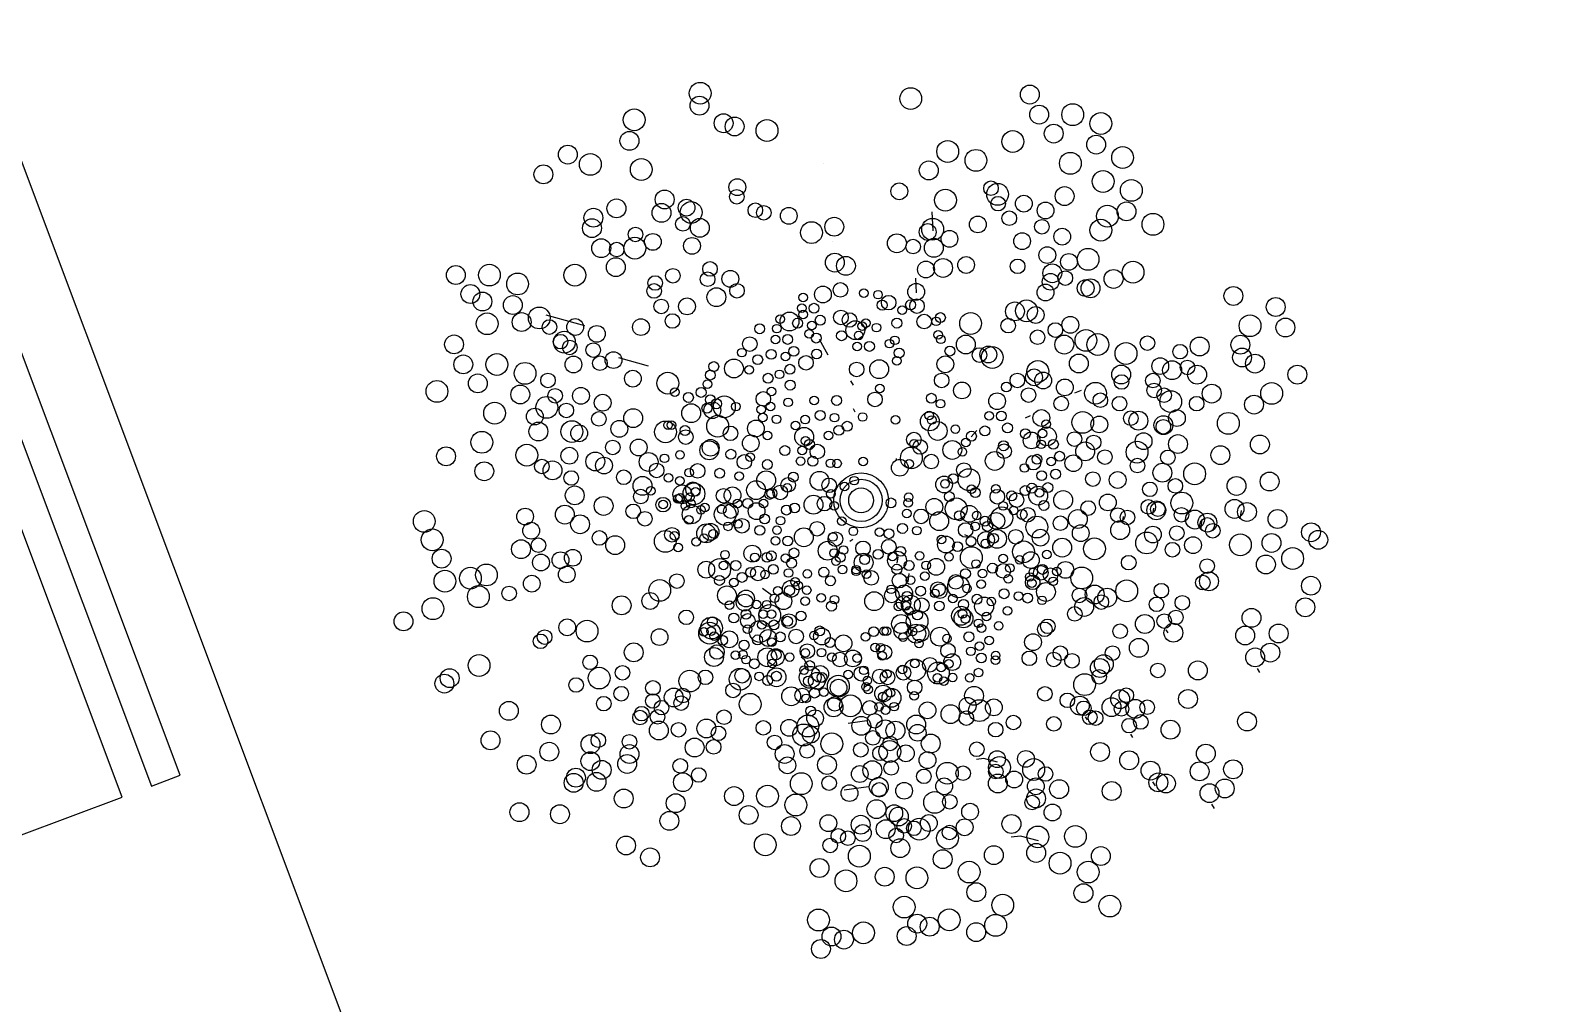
# Model space of a CAD drawing. Header units: millimetres. Extents: x 441061 to 442903, y 4515148 to 4515613.
# Drawn here: x 442387.2649 to 442387.5738, y 4515547.2555 to 4515547.454 of the extents above; entities that cross this region are included whole.
import ezdxf

# ---------------------------------------------------------------- set-up
doc = ezdxf.new("R2010")
doc.units = ezdxf.units.MM
doc.linetypes.add('CONTINUA', pattern=[0])
doc.layers.add('01_piscinas', color=254, linetype='Continuous')

# ---------------------------------------------------------------- blocks, each defined once
blk = doc.blocks.new('A$C21391103')
at = {"layer": '01_piscinas'}
for p, q in [((154.4985, 87.7399, 0), (151.156, 96.644, 0)), ((153.4538, 94.4787, 0), (153.4572, 94.4802, 0)), ((153.7144, 94.3731, 0), (153.7177, 94.3746, 0)), ((153.3213, 94.3571, 0), (153.3213, 94.3571, 0)), ((153.4375, 94.324, 0), (153.44, 94.3251, 0)), ((153.5006, 94.2482, 0), (153.4991, 94.2792, 0)), ((153.6379, 94.2427, 0), (153.6405, 94.2439, 0)), ((153.3355, 94.2304, 0), (153.3355, 94.2304, 0)), ((153.4735, 94.1467, 0), (153.4723, 94.1705, 0)), ((152.9318, 94.093, 0), (152.8688, 94.1105, 0)), ((153.3294, 94.045, 0), (153.3148, 94.0709, 0)), ((153.0359, 94.0273, 0), (152.9875, 94.0407, 0)), ((153.3658, 94.0031, 0), (153.37, 93.9962, 0)), ((153.5398, 94.0046, 0), (153.5398, 94.0046, 0)), ((153.6216, 94.0011, 0), (153.6231, 94.0005, 0)), ((153.7316, 93.9834, 0), (153.7423, 93.988, 0)), ((153.3697, 93.9581, 0), (153.3729, 93.9528, 0)), ((153.6512, 93.9429, 0), (153.6594, 93.9465, 0)), ((153.5625, 93.9119, 0), (153.5719, 93.9223, 0)), ((153.4402, 93.8764, 0), (153.4393, 93.8728, 0)), ((153.6715, 93.8833, 0), (153.673, 93.8826, 0)), ((153.86, 93.7953, 0), (153.8585, 93.7848, 0)), ((154.0032, 93.7914, 0), (154.0012, 93.7778, 0)), ((153.8104, 93.7819, 0), (153.8089, 93.7714, 0)), ((153.9386, 93.774, 0), (153.9367, 93.7604, 0)), ((153.3696, 93.7445, 0), (153.3646, 93.7408, 0)), ((153.5516, 93.7523, 0), (153.5565, 93.7503, 0)), ((153.4429, 93.7162, 0), (153.4414, 93.7057, 0)), ((153.4609, 93.6886, 0), (153.459, 93.675, 0)), ((153.2219, 93.6649, 0), (153.2365, 93.6538, 0)), ((153.5508, 93.6183, 0), (153.5458, 93.6145, 0)), ((153.5772, 93.6031, 0), (153.5722, 93.5994, 0)), ((153.88, 93.5971, 0), (153.8832, 93.5919, 0)), ((154.0291, 93.5339, 0), (154.0333, 93.527, 0)), ((153.3882, 93.5073, 0), (153.3873, 93.5037, 0)), ((153.5026, 93.5119, 0), (153.5018, 93.5083, 0)), ((153.3617, 93.4446, 0), (153.3923, 93.4488, 0)), ((153.4073, 93.4645, 0), (153.4065, 93.4609, 0)), ((153.7487, 93.4549, 0), (153.7519, 93.4497, 0)), ((153.8227, 93.4266, 0), (153.826, 93.4214, 0)), ((153.8585, 93.349, 0), (153.8626, 93.3422, 0)), ((153.3554, 93.3355, 0), (153.3951, 93.341, 0)), ((153.9547, 93.3122, 0), (153.9589, 93.3054, 0))]:
    blk.add_line(p, q, dxfattribs=at)
at = {"layer": '01_piscinas', "elevation": 0}
for points in [[(152.2249, 93.3418), (152.2717, 93.3594), (151.7094, 94.8573), (151.6626, 94.8397), (152.2249, 93.3418)], [(152.0084, 93.2605), (152.1769, 93.3238), (151.6146, 94.8217), (151.4461, 94.7585), (152.0084, 93.2605)], [(153.2972, 93.5362), (153.2903, 93.5481), (153.2903, 93.5481), (153.2848, 93.5523)], [(153.6055, 93.3808), (153.5829, 93.3867), (153.5829, 93.3867), (153.5714, 93.3852)], [(153.6723, 93.2526), (153.6429, 93.2603), (153.6429, 93.2603), (153.6279, 93.2583)]]:
    blk.add_lwpolyline(points, dxfattribs=at)
at = {"layer": '01_piscinas'}
for centre, radius in [((153.1203, 94.4725, 0), 0.0178), ((153.6583, 94.4704, 0), 0.0154), ((153.1191, 94.4523, 0), 0.0154), ((153.4639, 94.4638, 0), 0.0178), ((153.0126, 94.4292, 0), 0.0178), ((153.1585, 94.4236, 0), 0.0154), ((153.1765, 94.4183, 0), 0.0154), ((153.6734, 94.4377, 0), 0.0154), ((153.7282, 94.4376, 0), 0.0178), ((153.7742, 94.4231, 0), 0.0178), ((153.0048, 94.3948, 0), 0.0154), ((153.2293, 94.4117, 0), 0.0178), ((153.6304, 94.3937, 0), 0.0178), ((153.6972, 94.4067, 0), 0.0154), ((152.9043, 94.3724, 0), 0.0154), ((153.5242, 94.3775, 0), 0.0178), ((153.7664, 94.3887, 0), 0.0154), ((153.8096, 94.3676, 0), 0.0178), ((152.941, 94.3564, 0), 0.0178), ((153.0241, 94.3481, 0), 0.0178), ((153.4933, 94.3466, 0), 0.0154), ((153.5703, 94.363, 0), 0.0178), ((153.7244, 94.3582, 0), 0.0178), ((152.8644, 94.3402, 0), 0.0154), ((153.7778, 94.3286, 0), 0.0178), ((153.0623, 94.2992, 0), 0.0154), ((153.1809, 94.3192, 0), 0.0137), ((153.18, 94.3036, 0), 0.0119), ((153.4452, 94.3125, 0), 0.0137), ((153.5205, 94.2981, 0), 0.0178), ((153.5948, 94.3175, 0), 0.0119), ((153.6056, 94.3076, 0), 0.0178), ((153.715, 94.3047, 0), 0.0154), ((153.8239, 94.314, 0), 0.0178), ((152.9836, 94.2846, 0), 0.0154), ((153.0572, 94.2773, 0), 0.0154), ((153.0981, 94.2858, 0), 0.0137), ((153.1055, 94.2781, 0), 0.0178), ((153.2103, 94.2816, 0), 0.0119), ((153.2241, 94.2775, 0), 0.0119), ((153.2648, 94.2724, 0), 0.0137), ((153.6064, 94.2924, 0), 0.0119), ((153.6485, 94.2924, 0), 0.0137), ((153.6839, 94.2812, 0), 0.0137), ((153.7848, 94.2719, 0), 0.0178), ((153.816, 94.2797, 0), 0.0154), ((152.9437, 94.2524, 0), 0.0154), ((152.946, 94.2694, 0), 0.0154), ((153.092, 94.2594, 0), 0.0119), ((153.1196, 94.2529, 0), 0.0154), ((153.3019, 94.2451, 0), 0.0178), ((153.3391, 94.2547, 0), 0.0154), ((153.4997, 94.2505, 0), 0.0178), ((153.5733, 94.2585, 0), 0.0137), ((153.6247, 94.2686, 0), 0.0119), ((153.6779, 94.2547, 0), 0.0119), ((153.7741, 94.2491, 0), 0.0178), ((153.8592, 94.2586, 0), 0.0178), ((153.0136, 94.2197, 0), 0.0178), ((153.0147, 94.2422, 0), 0.0119), ((153.043, 94.2299, 0), 0.0137), ((153.1069, 94.2234, 0), 0.0137), ((153.4413, 94.2277, 0), 0.0154), ((153.4916, 94.2461, 0), 0.0137), ((153.527, 94.2349, 0), 0.0137), ((153.6456, 94.2312, 0), 0.0137), ((153.7111, 94.2385, 0), 0.0137), ((152.9588, 94.2197, 0), 0.0154), ((152.984, 94.2174, 0), 0.0119), ((153.3401, 94.1962, 0), 0.0154), ((153.4678, 94.2224, 0), 0.0119), ((153.5015, 94.2202, 0), 0.0154), ((153.6867, 94.2084, 0), 0.0137), ((153.7533, 94.2015, 0), 0.0178), ((152.7215, 94.1759, 0), 0.0154), ((152.7763, 94.1758, 0), 0.0178), ((152.9158, 94.1757, 0), 0.0178), ((152.9826, 94.1888, 0), 0.0154), ((153.0758, 94.1746, 0), 0.0119), ((153.1363, 94.1858, 0), 0.0119), ((153.3581, 94.1908, 0), 0.0154), ((153.4887, 94.185, 0), 0.0137), ((153.5166, 94.1875, 0), 0.0154), ((153.5542, 94.1923, 0), 0.0137), ((153.6383, 94.1901, 0), 0.0119), ((153.6949, 94.1787, 0), 0.0154), ((153.7221, 94.1973, 0), 0.0137), ((153.8267, 94.1805, 0), 0.0178), ((152.8223, 94.1613, 0), 0.0178), ((153.0451, 94.1499, 0), 0.0119), ((153.0468, 94.1629, 0), 0.0119), ((153.1324, 94.1691, 0), 0.0119), ((153.1695, 94.1696, 0), 0.0137), ((153.1803, 94.1502, 0), 0.0119), ((153.3492, 94.1516, 0), 0.0119), ((153.4728, 94.1484, 0), 0.0137), ((153.6921, 94.1649, 0), 0.0137), ((153.7161, 94.1708, 0), 0.0119), ((153.7493, 94.1546, 0), 0.0137), ((153.7573, 94.1542, 0), 0.0154), ((153.7949, 94.1695, 0), 0.0154), ((152.7453, 94.1449, 0), 0.0154), ((152.7649, 94.1326, 0), 0.0154), ((152.8145, 94.1269, 0), 0.0154), ((153.0988, 94.1247, 0), 0.0137), ((153.1467, 94.1397, 0), 0.0154), ((153.2884, 94.1393, 0), 0.00702), ((153.3206, 94.1442, 0), 0.0137), ((153.3873, 94.1462, 0), 0.00702), ((153.4105, 94.1438, 0), 0.00702), ((153.4278, 94.1308, 0), 0.0119), ((153.4741, 94.1251, 0), 0.0119), ((153.6838, 94.1473, 0), 0.0137), ((153.9904, 94.1417, 0), 0.0154), ((154.0595, 94.1237, 0), 0.0154), ((152.7726, 94.0964, 0), 0.0178), ((152.8289, 94.0991, 0), 0.0154), ((152.8577, 94.1058, 0), 0.0178), ((153.0567, 94.1247, 0), 0.0119), ((153.075, 94.1009, 0), 0.0119), ((153.266, 94.1, 0), 0.0154), ((153.2861, 94.1217, 0), 0.00702), ((153.2884, 94.1114, 0), 0.00702), ((153.306, 94.1217, 0), 0.00808), ((153.35, 94.1066, 0), 0.0119), ((153.3638, 94.1025, 0), 0.0119), ((153.4172, 94.1268, 0), 0.00808), ((153.45, 94.1186, 0), 0.00702), ((153.4636, 94.1272, 0), 0.00808), ((153.5123, 94.1064, 0), 0.00808), ((153.5616, 94.0969, 0), 0.0178), ((153.6339, 94.1165, 0), 0.0154), ((153.6528, 94.1175, 0), 0.0178), ((153.6678, 94.1107, 0), 0.0137), ((152.8742, 94.091, 0), 0.0119), ((152.9163, 94.091, 0), 0.0137), ((152.9517, 94.0798, 0), 0.0137), ((153.0236, 94.0909, 0), 0.0137), ((153.2174, 94.0881, 0), 0.00808), ((153.2454, 94.0884, 0), 0.00702), ((153.251, 94.1038, 0), 0.00702), ((153.2792, 94.0973, 0), 0.00808), ((153.3026, 94.0937, 0), 0.00702), ((153.3162, 94.1022, 0), 0.00808), ((153.3734, 94.0859, 0), 0.0154), ((153.3846, 94.0924, 0), 0.00702), ((153.3907, 94.0972, 0), 0.00702), ((153.4078, 94.09, 0), 0.00702), ((153.4412, 94.0974, 0), 0.00808), ((153.4858, 94.1, 0), 0.0119), ((153.5053, 94.1003, 0), 0.00702), ((153.6229, 94.0932, 0), 0.0119), ((153.6998, 94.0861, 0), 0.0119), ((153.7243, 94.0946, 0), 0.0137), ((154.0176, 94.0931, 0), 0.0178), ((154.0753, 94.0902, 0), 0.0154), ((152.7186, 94.0627, 0), 0.0154), ((152.8925, 94.0672, 0), 0.0119), ((152.8987, 94.0664, 0), 0.0178), ((152.9075, 94.0577, 0), 0.0119), ((152.9457, 94.0533, 0), 0.0119), ((153.2012, 94.0632, 0), 0.0119), ((153.2431, 94.0708, 0), 0.00702), ((153.263, 94.0708, 0), 0.00808), ((153.2982, 94.0801, 0), 0.00702), ((153.3097, 94.073, 0), 0.00808), ((153.3509, 94.0768, 0), 0.00808), ((153.3766, 94.0594, 0), 0.00702), ((153.3789, 94.0771, 0), 0.00702), ((153.3965, 94.0594, 0), 0.00808), ((153.4291, 94.0639, 0), 0.00702), ((153.4378, 94.0693, 0), 0.00702), ((153.5088, 94.0784, 0), 0.00702), ((153.5129, 94.0709, 0), 0.00702), ((153.5537, 94.0625, 0), 0.0154), ((153.6709, 94.0743, 0), 0.0119), ((153.7144, 94.0624, 0), 0.0154), ((153.7498, 94.0692, 0), 0.0178), ((153.7691, 94.0624, 0), 0.0178), ((153.8152, 94.0479, 0), 0.0178), ((153.8502, 94.0647, 0), 0.0119), ((153.9354, 94.0593, 0), 0.0154), ((154.0019, 94.0622, 0), 0.0154), ((152.7337, 94.03, 0), 0.0154), ((152.7885, 94.0299, 0), 0.0178), ((152.9134, 94.0298, 0), 0.0137), ((152.9567, 94.0319, 0), 0.0119), ((152.9789, 94.0371, 0), 0.0137), ((153.1754, 94.0234, 0), 0.0154), ((153.1881, 94.0492, 0), 0.00702), ((153.2142, 94.0378, 0), 0.00808), ((153.2362, 94.0464, 0), 0.00808), ((153.2595, 94.0428, 0), 0.00702), ((153.2731, 94.0513, 0), 0.00808), ((153.293, 94.0326, 0), 0.0119), ((153.3102, 94.047, 0), 0.00808), ((153.4413, 94.036, 0), 0.00702), ((153.4449, 94.0487, 0), 0.00808), ((153.5203, 94.0302, 0), 0.0137), ((153.5278, 94.0518, 0), 0.00808), ((153.576, 94.0453, 0), 0.0119), ((153.5905, 94.0461, 0), 0.0137), ((153.5969, 94.0414, 0), 0.0178), ((153.7382, 94.0315, 0), 0.0154), ((153.8711, 94.0273, 0), 0.0137), ((153.9034, 94.0508, 0), 0.0119), ((154.0046, 94.0413, 0), 0.0154), ((154.0257, 94.0313, 0), 0.0154), ((152.7575, 93.999, 0), 0.0154), ((152.8345, 94.0154, 0), 0.0178), ((152.8719, 94.0039, 0), 0.0119), ((153.0105, 94.0068, 0), 0.0137), ((153.0674, 93.9993, 0), 0.0178), ((153.1369, 94.0126, 0), 0.00808), ((153.1424, 94.0265, 0), 0.00808), ((153.2003, 94.0213, 0), 0.00702), ((153.2311, 94.0074, 0), 0.00808), ((153.2495, 94.0138, 0), 0.00702), ((153.2667, 94.0221, 0), 0.00808), ((153.3756, 94.0218, 0), 0.0119), ((153.4123, 94.0222, 0), 0.0154), ((153.5143, 94.0038, 0), 0.0119), ((153.6379, 94.0038, 0), 0.0119), ((153.6651, 94.0089, 0), 0.0137), ((153.6713, 94.0185, 0), 0.0178), ((153.68, 94.0037, 0), 0.0137), ((153.8073, 94.0135, 0), 0.0154), ((153.859, 94.0036, 0), 0.0119), ((153.8904, 94.0206, 0), 0.0154), ((153.9155, 94.0251, 0), 0.0119), ((153.9312, 94.0133, 0), 0.0154), ((154.0948, 94.0133, 0), 0.0154), ((152.6907, 93.986, 0), 0.0178), ((152.8267, 93.981, 0), 0.0154), ((152.8835, 93.9788, 0), 0.0119), ((152.9257, 93.9787, 0), 0.0137), ((153.079, 93.9849, 0), 0.00702), ((153.1218, 93.9843, 0), 0.00808), ((153.132, 93.9978, 0), 0.00702), ((153.2366, 93.9859, 0), 0.00702), ((153.2672, 93.9962, 0), 0.00808), ((153.4136, 93.9909, 0), 0.00702), ((153.5475, 93.9876, 0), 0.0137), ((153.62, 93.9931, 0), 0.00808), ((153.6562, 93.9799, 0), 0.0119), ((153.7154, 93.9925, 0), 0.0137), ((153.7654, 93.9829, 0), 0.0178), ((153.8079, 94.0013, 0), 0.0119), ((153.8611, 93.9875, 0), 0.0119), ((153.8773, 93.9798, 0), 0.0119), ((153.955, 93.9824, 0), 0.0154), ((154.0529, 93.9827, 0), 0.0178), ((152.7848, 93.9504, 0), 0.0178), ((152.8699, 93.9599, 0), 0.0178), ((152.9019, 93.9549, 0), 0.0119), ((152.9611, 93.9675, 0), 0.0137), ((153.1056, 93.9504, 0), 0.0154), ((153.1011, 93.9761, 0), 0.00808), ((153.1313, 93.9586, 0), 0.00808), ((153.1402, 93.9552, 0), 0.0137), ((153.1368, 93.9724, 0), 0.00808), ((153.1469, 93.9657, 0), 0.00808), ((153.1597, 93.9608, 0), 0.0178), ((153.1786, 93.9611, 0), 0.00702), ((153.2233, 93.9737, 0), 0.0119), ((153.2351, 93.9612, 0), 0.00702), ((153.2637, 93.9681, 0), 0.00702), ((153.3064, 93.971, 0), 0.00702), ((153.3429, 93.9712, 0), 0.00808), ((153.4055, 93.9728, 0), 0.0119), ((153.4975, 93.9748, 0), 0.00808), ((153.5125, 93.9659, 0), 0.00702), ((153.6048, 93.9699, 0), 0.0137), ((153.7094, 93.9661, 0), 0.0119), ((153.7733, 93.9716, 0), 0.0119), ((153.8046, 93.9659, 0), 0.0119), ((153.8881, 93.9693, 0), 0.0178), ((153.9305, 93.9659, 0), 0.0119), ((154.0241, 93.9644, 0), 0.0154), ((152.8504, 93.9449, 0), 0.0137), ((152.955, 93.9411, 0), 0.0119), ((153.011, 93.9423, 0), 0.0154), ((153.1488, 93.9293, 0), 0.0178), ((153.2198, 93.9563, 0), 0.00702), ((153.2227, 93.9432, 0), 0.00702), ((153.2447, 93.9404, 0), 0.00702), ((153.2915, 93.9399, 0), 0.00702), ((153.3161, 93.9468, 0), 0.00808), ((153.3395, 93.9431, 0), 0.00702), ((153.3854, 93.9442, 0), 0.00702), ((153.4392, 93.9397, 0), 0.00702), ((153.495, 93.9371, 0), 0.0154), ((153.494, 93.9468, 0), 0.00702), ((153.4981, 93.9393, 0), 0.00702), ((153.5918, 93.9459, 0), 0.00702), ((153.6117, 93.9459, 0), 0.00808), ((153.6771, 93.9426, 0), 0.0137), ((153.6847, 93.9326, 0), 0.00702), ((153.7446, 93.9354, 0), 0.0178), ((153.7716, 93.9321, 0), 0.0137), ((153.823, 93.9421, 0), 0.0119), ((153.8354, 93.9382, 0), 0.0154), ((153.8762, 93.9309, 0), 0.0154), ((153.8761, 93.9283, 0), 0.0119), ((153.8983, 93.9424, 0), 0.0137), ((153.9822, 93.9338, 0), 0.0178), ((152.764, 93.9029, 0), 0.0178), ((152.8562, 93.9205, 0), 0.0154), ((152.9109, 93.9204, 0), 0.0178), ((152.9228, 93.9176, 0), 0.0137), ((152.9883, 93.9249, 0), 0.0137), ((153.0637, 93.9198, 0), 0.0178), ((153.0678, 93.9308, 0), 0.00702), ((153.0734, 93.9308, 0), 0.00702), ((153.0968, 93.9113, 0), 0.0119), ((153.0955, 93.9221, 0), 0.00808), ((153.1696, 93.9175, 0), 0.0119), ((153.2028, 93.9013, 0), 0.0137), ((153.2112, 93.9255, 0), 0.0137), ((153.2303, 93.9138, 0), 0.00702), ((153.2757, 93.9305, 0), 0.00702), ((153.2899, 93.9117, 0), 0.0154), ((153.3295, 93.9142, 0), 0.00702), ((153.3466, 93.9225, 0), 0.00808), ((153.3602, 93.9291, 0), 0.00808), ((153.4691, 93.9073, 0), 0.0119), ((153.5079, 93.9214, 0), 0.0154), ((153.5367, 93.9243, 0), 0.00702), ((153.5629, 93.9129, 0), 0.00808), ((153.5849, 93.9215, 0), 0.00808), ((153.6218, 93.9264, 0), 0.00808), ((153.651, 93.9169, 0), 0.00808), ((153.6611, 93.906, 0), 0.0137), ((153.6862, 93.9125, 0), 0.0154), ((153.679, 93.9172, 0), 0.00702), ((153.731, 93.9082, 0), 0.0119), ((153.8439, 93.9048, 0), 0.0137), ((153.9, 93.9, 0), 0.0154), ((154.0337, 93.8994, 0), 0.0154), ((152.7056, 93.88, 0), 0.0154), ((152.8374, 93.8819, 0), 0.0178), ((152.9068, 93.881, 0), 0.0137), ((152.9777, 93.8945, 0), 0.0119), ((153.0199, 93.8945, 0), 0.0137), ((153.1351, 93.8898, 0), 0.0154), ((153.1373, 93.894, 0), 0.0137), ((153.1703, 93.8834, 0), 0.00808), ((153.2585, 93.8894, 0), 0.00808), ((153.2865, 93.8897, 0), 0.00702), ((153.2922, 93.9051, 0), 0.00702), ((153.2986, 93.8994, 0), 0.00808), ((153.3114, 93.8878, 0), 0.0119), ((153.4649, 93.8774, 0), 0.0178), ((153.4692, 93.9006, 0), 0.00702), ((153.4791, 93.8952, 0), 0.0119), ((153.5317, 93.8904, 0), 0.0154), ((153.5481, 93.8872, 0), 0.00702), ((153.5537, 93.9026, 0), 0.00702), ((153.6162, 93.8884, 0), 0.0119), ((153.6153, 93.8972, 0), 0.00808), ((153.6767, 93.8996, 0), 0.00702), ((153.6967, 93.8996, 0), 0.00808), ((153.7486, 93.8881, 0), 0.0154), ((153.7624, 93.9026, 0), 0.0119), ((153.7807, 93.8788, 0), 0.0119), ((153.8332, 93.8869, 0), 0.0178), ((153.8835, 93.8783, 0), 0.0119), ((153.9692, 93.882, 0), 0.0154), ((152.7679, 93.8556, 0), 0.0154), ((152.8619, 93.8634, 0), 0.0119), ((152.8793, 93.8571, 0), 0.0154), ((152.9491, 93.8716, 0), 0.0154), ((152.9633, 93.8649, 0), 0.0137), ((153.0361, 93.8708, 0), 0.0154), ((153.0492, 93.8569, 0), 0.0119), ((153.0622, 93.8767, 0), 0.00702), ((153.0873, 93.8826, 0), 0.00702), ((153.1161, 93.8563, 0), 0.0119), ((153.1923, 93.871, 0), 0.0119), ((153.202, 93.8788, 0), 0.00702), ((153.2299, 93.8666, 0), 0.00808), ((153.2842, 93.8721, 0), 0.00702), ((153.3041, 93.8721, 0), 0.00808), ((153.3331, 93.8686, 0), 0.00702), ((153.3436, 93.8685, 0), 0.00702), ((153.3863, 93.8714, 0), 0.00702), ((153.446, 93.8614, 0), 0.0137), ((153.4613, 93.8676, 0), 0.00702), ((153.4974, 93.8714, 0), 0.0119), ((153.5506, 93.8576, 0), 0.0119), ((153.6009, 93.8725, 0), 0.0154), ((153.6496, 93.861, 0), 0.00702), ((153.6642, 93.8696, 0), 0.0119), ((153.6699, 93.8752, 0), 0.00808), ((153.6932, 93.8716, 0), 0.00702), ((153.7068, 93.8801, 0), 0.00808), ((153.7293, 93.8687, 0), 0.0137), ((153.8339, 93.8649, 0), 0.0119), ((153.8746, 93.8533, 0), 0.0154), ((153.9272, 93.8514, 0), 0.0178), ((152.9098, 93.8446, 0), 0.0119), ((152.9955, 93.8458, 0), 0.0119), ((153.0262, 93.8318, 0), 0.0154), ((153.0684, 93.845, 0), 0.00702), ((153.0871, 93.8399, 0), 0.00702), ((153.1022, 93.8533, 0), 0.00702), ((153.152, 93.8524, 0), 0.00808), ((153.1837, 93.8477, 0), 0.00702), ((153.228, 93.8409, 0), 0.0154), ((153.2638, 93.8333, 0), 0.0119), ((153.2723, 93.8461, 0), 0.00808), ((153.315, 93.8401, 0), 0.0154), ((153.3307, 93.8327, 0), 0.0119), ((153.3829, 93.8081, 0), 0.0447), ((153.3829, 93.8081, 0), 0.0344), ((153.3714, 93.8403, 0), 0.00702), ((153.5183, 93.8341, 0), 0.0137), ((153.5198, 93.835, 0), 0.00702), ((153.5333, 93.8435, 0), 0.00808), ((153.5589, 93.8419, 0), 0.0178), ((153.6775, 93.8485, 0), 0.00808), ((153.7003, 93.8509, 0), 0.00808), ((153.7611, 93.8429, 0), 0.0119), ((153.8016, 93.8414, 0), 0.0137), ((153.8957, 93.8318, 0), 0.0119), ((153.9955, 93.8317, 0), 0.0154), ((154.0495, 93.8389, 0), 0.0154), ((152.9155, 93.8163, 0), 0.0154), ((153.0233, 93.8144, 0), 0.0119), ((153.0397, 93.8238, 0), 0.00702), ((153.0912, 93.8179, 0), 0.0154), ((153.0836, 93.8107, 0), 0.00702), ((153.0875, 93.8123, 0), 0.00702), ((153.1101, 93.8189, 0), 0.0178), ((153.1085, 93.8263, 0), 0.0119), ((153.1037, 93.8133, 0), 0.00702), ((153.1127, 93.8222, 0), 0.00702), ((153.1585, 93.8157, 0), 0.0119), ((153.1731, 93.8164, 0), 0.0137), ((153.2115, 93.8248, 0), 0.0154), ((153.2336, 93.8179, 0), 0.00808), ((153.2373, 93.8196, 0), 0.00808), ((153.251, 93.821, 0), 0.0119), ((153.2625, 93.8287, 0), 0.00702), ((153.3051, 93.8011, 0), 0.0154), ((153.3335, 93.8188, 0), 0.00702), ((153.3556, 93.8309, 0), 0.00702), ((153.3829, 93.8081, 0), 0.0203), ((153.4605, 93.8135, 0), 0.00702), ((153.5269, 93.8143, 0), 0.00808), ((153.5629, 93.8266, 0), 0.00702), ((153.5693, 93.8208, 0), 0.00808), ((153.6052, 93.8141, 0), 0.0119), ((153.6026, 93.8269, 0), 0.00702), ((153.6287, 93.8155, 0), 0.00808), ((153.6366, 93.8085, 0), 0.0119), ((153.6507, 93.8241, 0), 0.00808), ((153.6616, 93.828, 0), 0.00808), ((153.6719, 93.8159, 0), 0.0154), ((153.6741, 93.8205, 0), 0.00702), ((153.6877, 93.829, 0), 0.00808), ((153.7127, 93.8086, 0), 0.0154), ((153.7856, 93.8048, 0), 0.0137), ((153.8541, 93.8262, 0), 0.0119), ((153.9064, 93.8038, 0), 0.0178), ((152.67, 93.7738, 0), 0.0178), ((152.8345, 93.7817, 0), 0.0137), ((152.8994, 93.7849, 0), 0.0154), ((152.9627, 93.799, 0), 0.0154), ((153.011, 93.7903, 0), 0.0119), ((153.0597, 93.8011, 0), 0.0119), ((153.0598, 93.8014, 0), 0.00702), ((153.096, 93.7993, 0), 0.00702), ((153.1063, 93.7852, 0), 0.0154), ((153.1051, 93.8028, 0), 0.00702), ((153.1216, 93.7926, 0), 0.00702), ((153.128, 93.7965, 0), 0.00702), ((153.1611, 93.7852, 0), 0.0178), ((153.1558, 93.7935, 0), 0.00702), ((153.1702, 93.7905, 0), 0.0119), ((153.181, 93.803, 0), 0.00702), ((153.198, 93.8032, 0), 0.00808), ((153.2123, 93.7905, 0), 0.0137), ((153.2234, 93.8031, 0), 0.00702), ((153.261, 93.7923, 0), 0.00808), ((153.2745, 93.7957, 0), 0.00808), ((153.3231, 93.8027, 0), 0.0119), ((153.3389, 93.7992, 0), 0.00702), ((153.4316, 93.804, 0), 0.00808), ((153.4573, 93.7867, 0), 0.00702), ((153.4596, 93.8043, 0), 0.00702), ((153.4808, 93.782, 0), 0.0119), ((153.5023, 93.7975, 0), 0.0137), ((153.5381, 93.7943, 0), 0.0178), ((153.5434, 93.783, 0), 0.00808), ((153.5596, 93.7862, 0), 0.0137), ((153.6126, 93.7796, 0), 0.0178), ((153.6148, 93.799, 0), 0.00702), ((153.6318, 93.7918, 0), 0.00702), ((153.6456, 93.7851, 0), 0.00808), ((153.6549, 93.7847, 0), 0.0119), ((153.6812, 93.7998, 0), 0.00808), ((153.7365, 93.7776, 0), 0.0154), ((153.7535, 93.7956, 0), 0.0119), ((153.8019, 93.784, 0), 0.0119), ((153.8176, 93.7802, 0), 0.0119), ((153.8516, 93.7974, 0), 0.0119), ((153.8646, 93.7919, 0), 0.0154), ((153.8673, 93.7936, 0), 0.0119), ((153.9057, 93.7847, 0), 0.0119), ((153.9277, 93.7768, 0), 0.0154), ((153.9922, 93.7942, 0), 0.0154), ((154.0126, 93.7892, 0), 0.0154), ((154.0625, 93.7777, 0), 0.0154), ((152.8445, 93.7586, 0), 0.0137), ((152.9242, 93.7691, 0), 0.0154), ((153.0301, 93.7781, 0), 0.0119), ((153.1016, 93.7762, 0), 0.00702), ((153.1301, 93.7543, 0), 0.0154), ((153.1371, 93.7567, 0), 0.0137), ((153.1657, 93.7657, 0), 0.00702), ((153.1818, 93.7696, 0), 0.00702), ((153.1885, 93.7667, 0), 0.0119), ((153.2176, 93.7593, 0), 0.00808), ((153.2254, 93.7777, 0), 0.00808), ((153.2456, 93.7596, 0), 0.00702), ((153.2512, 93.775, 0), 0.00702), ((153.311, 93.7618, 0), 0.0119), ((153.3515, 93.7741, 0), 0.00702), ((153.4504, 93.7623, 0), 0.00808), ((153.5102, 93.7742, 0), 0.0154), ((153.5535, 93.7598, 0), 0.0119), ((153.5691, 93.7657, 0), 0.00702), ((153.5715, 93.7833, 0), 0.00702), ((153.585, 93.7741, 0), 0.00808), ((153.5891, 93.7656, 0), 0.00808), ((153.6035, 93.7746, 0), 0.0137), ((153.6697, 93.7646, 0), 0.0178), ((153.7081, 93.7708, 0), 0.0119), ((153.7413, 93.7546, 0), 0.0137), ((153.8056, 93.7596, 0), 0.0154), ((153.898, 93.7547, 0), 0.0119), ((153.948, 93.7718, 0), 0.0154), ((153.9477, 93.7681, 0), 0.0119), ((153.9568, 93.7586, 0), 0.0119), ((154.1171, 93.7561, 0), 0.0154), ((152.683, 93.7437, 0), 0.0178), ((152.8279, 93.7284, 0), 0.0154), ((152.8563, 93.735, 0), 0.0119), ((152.9559, 93.7468, 0), 0.0119), ((152.9816, 93.7351, 0), 0.0154), ((153.0633, 93.7412, 0), 0.0178), ((153.0742, 93.752, 0), 0.0119), ((153.0782, 93.7503, 0), 0.00702), ((153.1139, 93.7405, 0), 0.00702), ((153.1265, 93.7465, 0), 0.00702), ((153.1413, 93.7537, 0), 0.00702), ((153.2433, 93.7419, 0), 0.00702), ((153.2632, 93.7419, 0), 0.00808), ((153.2894, 93.7479, 0), 0.0154), ((153.3409, 93.7449, 0), 0.0119), ((153.3369, 93.7483, 0), 0.00702), ((153.3702, 93.7576, 0), 0.00702), ((153.386, 93.7299, 0), 0.0119), ((153.4129, 93.7562, 0), 0.00702), ((153.4281, 93.7325, 0), 0.0119), ((153.4284, 93.7537, 0), 0.00808), ((153.4738, 93.7587, 0), 0.00702), ((153.5141, 93.7441, 0), 0.00702), ((153.5213, 93.7362, 0), 0.0137), ((153.5623, 93.7413, 0), 0.00808), ((153.5867, 93.7435, 0), 0.0137), ((153.5856, 93.7376, 0), 0.00702), ((153.6047, 93.7453, 0), 0.0154), ((153.5992, 93.7461, 0), 0.00808), ((153.6353, 93.7488, 0), 0.0119), ((153.6479, 93.7242, 0), 0.0178), ((153.6758, 93.7473, 0), 0.0137), ((153.711, 93.731, 0), 0.0154), ((153.7637, 93.7291, 0), 0.0178), ((153.8488, 93.7386, 0), 0.0178), ((153.8591, 93.7523, 0), 0.0137), ((153.9246, 93.7351, 0), 0.0137), ((154.0019, 93.7356, 0), 0.0178), ((154.0526, 93.7387, 0), 0.0154), ((154.129, 93.7438, 0), 0.0154), ((152.6983, 93.713, 0), 0.0154), ((152.8604, 93.7067, 0), 0.0137), ((152.8924, 93.7104, 0), 0.0137), ((152.9125, 93.7145, 0), 0.0137), ((153.0845, 93.7314, 0), 0.00702), ((153.1608, 93.7195, 0), 0.00702), ((153.2053, 93.7213, 0), 0.0137), ((153.2095, 93.7151, 0), 0.00702), ((153.2294, 93.7151, 0), 0.00808), ((153.2364, 93.7176, 0), 0.00808), ((153.2597, 93.7139, 0), 0.00702), ((153.2733, 93.7224, 0), 0.00808), ((153.3283, 93.726, 0), 0.0154), ((153.339, 93.7222, 0), 0.00702), ((153.3488, 93.7152, 0), 0.00808), ((153.3542, 93.7271, 0), 0.00702), ((153.387, 93.7065, 0), 0.0154), ((153.3887, 93.7115, 0), 0.00808), ((153.4107, 93.7201, 0), 0.00808), ((153.4416, 93.7098, 0), 0.0154), ((153.4341, 93.7165, 0), 0.00702), ((153.4476, 93.725, 0), 0.00808), ((153.4784, 93.7176, 0), 0.00702), ((153.5263, 93.7161, 0), 0.00702), ((153.5403, 93.7326, 0), 0.00808), ((153.5628, 93.7147, 0), 0.0178), ((153.6146, 93.7132, 0), 0.00702), ((153.6416, 93.7111, 0), 0.00702), ((153.6598, 93.7107, 0), 0.0137), ((153.6858, 93.7199, 0), 0.00702), ((153.8196, 93.7065, 0), 0.0119), ((153.891, 93.7276, 0), 0.0119), ((154.0435, 93.7035, 0), 0.0154), ((154.0871, 93.7132, 0), 0.0178), ((152.7037, 93.6762, 0), 0.0178), ((152.7453, 93.6811, 0), 0.0178), ((152.7714, 93.6864, 0), 0.0178), ((152.9025, 93.6873, 0), 0.0137), ((153.1302, 93.6951, 0), 0.0137), ((153.152, 93.6952, 0), 0.0178), ((153.1585, 93.7019, 0), 0.00702), ((153.1784, 93.7019, 0), 0.00808), ((153.2027, 93.6907, 0), 0.00808), ((153.2144, 93.6888, 0), 0.0119), ((153.226, 93.6871, 0), 0.00702), ((153.2396, 93.6956, 0), 0.00808), ((153.2646, 93.6896, 0), 0.00702), ((153.2694, 93.7057, 0), 0.00808), ((153.2951, 93.6884, 0), 0.00702), ((153.322, 93.6909, 0), 0.00808), ((153.3419, 93.7091, 0), 0.00702), ((153.3527, 93.6951, 0), 0.00702), ((153.3747, 93.6923, 0), 0.00702), ((153.3748, 93.695, 0), 0.00702), ((153.3918, 93.6878, 0), 0.00702), ((153.3994, 93.6816, 0), 0.0119), ((153.4412, 93.6958, 0), 0.00808), ((153.4612, 93.7018, 0), 0.00808), ((153.4892, 93.7021, 0), 0.00702), ((153.5053, 93.6996, 0), 0.0137), ((153.5532, 93.6885, 0), 0.00808), ((153.5704, 93.7043, 0), 0.00702), ((153.5812, 93.6889, 0), 0.00702), ((153.5974, 93.6974, 0), 0.00808), ((153.6149, 93.6931, 0), 0.0119), ((153.6254, 93.6977, 0), 0.00702), ((153.6639, 93.6907, 0), 0.00702), ((153.6762, 93.6899, 0), 0.0119), ((153.6789, 93.6955, 0), 0.00808), ((153.6918, 93.6861, 0), 0.0119), ((153.7022, 93.6919, 0), 0.00702), ((153.7163, 93.6946, 0), 0.0137), ((153.7429, 93.6815, 0), 0.0178), ((153.9476, 93.7009, 0), 0.0119), ((152.7583, 93.651, 0), 0.0178), ((152.8085, 93.6563, 0), 0.0119), ((152.8454, 93.6722, 0), 0.0137), ((153.0543, 93.6612, 0), 0.0178), ((153.0822, 93.6763, 0), 0.0119), ((153.1517, 93.6775, 0), 0.00808), ((153.1639, 93.6531, 0), 0.0154), ((153.175, 93.6739, 0), 0.00702), ((153.1886, 93.6824, 0), 0.00808), ((153.2471, 93.6605, 0), 0.00702), ((153.2681, 93.6637, 0), 0.0137), ((153.2661, 93.6611, 0), 0.00808), ((153.2754, 93.6751, 0), 0.00702), ((153.28, 93.6691, 0), 0.00702), ((153.2941, 93.6615, 0), 0.00702), ((153.3328, 93.6769, 0), 0.00808), ((153.4319, 93.6629, 0), 0.00702), ((153.4454, 93.6771, 0), 0.0119), ((153.4531, 93.6564, 0), 0.0137), ((153.4637, 93.6777, 0), 0.00702), ((153.48, 93.6601, 0), 0.00808), ((153.4869, 93.6845, 0), 0.00702), ((153.5083, 93.6633, 0), 0.0119), ((153.5114, 93.6599, 0), 0.0119), ((153.542, 93.6671, 0), 0.0178), ((153.5373, 93.675, 0), 0.0119), ((153.5557, 93.6644, 0), 0.00702), ((153.5789, 93.6712, 0), 0.00702), ((153.6231, 93.6801, 0), 0.00702), ((153.658, 93.6831, 0), 0.00702), ((153.6629, 93.6743, 0), 0.0119), ((153.6616, 93.673, 0), 0.00702), ((153.6845, 93.6587, 0), 0.0154), ((153.6965, 93.676, 0), 0.00702), ((153.7641, 93.6545, 0), 0.0154), ((153.8163, 93.6605, 0), 0.0178), ((153.8729, 93.6607, 0), 0.0119), ((153.9406, 93.6739, 0), 0.0119), ((153.9506, 93.676, 0), 0.0154), ((154.117, 93.6688, 0), 0.0154), ((152.6841, 93.6314, 0), 0.0178), ((152.992, 93.6368, 0), 0.0154), ((153.0388, 93.644, 0), 0.0137), ((153.168, 93.6369, 0), 0.00702), ((153.1928, 93.6413, 0), 0.0137), ((153.1951, 93.6479, 0), 0.0137), ((153.2123, 93.638, 0), 0.00702), ((153.2288, 93.6379, 0), 0.00702), ((153.2417, 93.6483, 0), 0.00702), ((153.2561, 93.6436, 0), 0.0137), ((153.2918, 93.6438, 0), 0.00702), ((153.3176, 93.6489, 0), 0.00702), ((153.3346, 93.6355, 0), 0.00808), ((153.3396, 93.6461, 0), 0.00702), ((153.4043, 93.6436, 0), 0.0154), ((153.433, 93.653, 0), 0.0119), ((153.4521, 93.6408, 0), 0.0119), ((153.4641, 93.6378, 0), 0.0154), ((153.4562, 93.6359, 0), 0.00702), ((153.458, 93.6515, 0), 0.00808), ((153.4818, 93.637, 0), 0.0119), ((153.5034, 93.6564, 0), 0.00702), ((153.5105, 93.6358, 0), 0.00808), ((153.5327, 93.6478, 0), 0.00702), ((153.55, 93.6382, 0), 0.00808), ((153.572, 93.6468, 0), 0.00808), ((153.5836, 93.635, 0), 0.0154), ((153.5954, 93.6432, 0), 0.00702), ((153.6162, 93.6557, 0), 0.00808), ((153.6396, 93.652, 0), 0.00702), ((153.6547, 93.6487, 0), 0.00808), ((153.6781, 93.645, 0), 0.00702), ((153.7392, 93.6529, 0), 0.0119), ((153.7469, 93.6342, 0), 0.0154), ((153.7749, 93.6421, 0), 0.0119), ((153.7845, 93.6494, 0), 0.0154), ((153.865, 93.6385, 0), 0.0119), ((153.9071, 93.641, 0), 0.0119), ((154.1078, 93.6336, 0), 0.0154), ((152.6361, 93.6107, 0), 0.0154), ((153.0975, 93.6173, 0), 0.0119), ((153.1401, 93.6101, 0), 0.00808), ((153.1751, 93.6162, 0), 0.00808), ((153.1982, 93.6115, 0), 0.0119), ((153.1951, 93.6222, 0), 0.00808), ((153.2337, 93.6203, 0), 0.0178), ((153.2231, 93.6225, 0), 0.00702), ((153.2367, 93.6223, 0), 0.00702), ((153.2652, 93.6111, 0), 0.0119), ((153.2629, 93.6108, 0), 0.00808), ((153.2849, 93.6194, 0), 0.00808), ((153.4481, 93.6064, 0), 0.0154), ((153.4441, 93.635, 0), 0.00702), ((153.4611, 93.6278, 0), 0.00702), ((153.4742, 93.6109, 0), 0.0178), ((153.4749, 93.6211, 0), 0.00808), ((153.546, 93.6198, 0), 0.0154), ((153.5499, 93.6155, 0), 0.0154), ((153.5482, 93.6227, 0), 0.00702), ((153.5531, 93.6145, 0), 0.00702), ((153.5877, 93.6185, 0), 0.00702), ((153.6218, 93.628, 0), 0.00702), ((153.7316, 93.6229, 0), 0.0119), ((153.846, 93.6064, 0), 0.0154), ((153.8775, 93.6111, 0), 0.0119), ((153.8966, 93.617, 0), 0.0119), ((154.0199, 93.6164, 0), 0.0154), ((152.8664, 93.585, 0), 0.0119), ((152.9033, 93.6009, 0), 0.0137), ((152.9356, 93.5948, 0), 0.0178), ((153.054, 93.585, 0), 0.0137), ((153.1357, 93.5913, 0), 0.0178), ((153.1262, 93.5936, 0), 0.00702), ((153.1388, 93.5998, 0), 0.0178), ((153.1382, 93.5946, 0), 0.00702), ((153.1432, 93.5864, 0), 0.00702), ((153.1678, 93.5813, 0), 0.0137), ((153.1976, 93.5981, 0), 0.00702), ((153.218, 93.5942, 0), 0.0178), ((153.2208, 93.6049, 0), 0.00702), ((153.2311, 93.5835, 0), 0.0137), ((153.2407, 93.6049, 0), 0.00808), ((153.2509, 93.5853, 0), 0.00808), ((153.2768, 93.586, 0), 0.0119), ((153.306, 93.5876, 0), 0.00702), ((153.3189, 93.586, 0), 0.0137), ((153.3153, 93.5951, 0), 0.00808), ((153.4035, 93.5939, 0), 0.00808), ((153.4203, 93.5946, 0), 0.00702), ((153.4244, 93.5946, 0), 0.00702), ((153.4502, 93.5953, 0), 0.0137), ((153.4729, 93.5906, 0), 0.0154), ((153.467, 93.5941, 0), 0.00702), ((153.4799, 93.5914, 0), 0.0137), ((153.5115, 93.5856, 0), 0.0154), ((153.5588, 93.5855, 0), 0.00808), ((153.5745, 93.6075, 0), 0.00702), ((153.5795, 93.5994, 0), 0.00702), ((153.6074, 93.6035, 0), 0.00702), ((153.6827, 93.5977, 0), 0.0119), ((153.6875, 93.6026, 0), 0.0119), ((153.8056, 93.5946, 0), 0.0119), ((153.8925, 93.5922, 0), 0.0154), ((154.0097, 93.5876, 0), 0.0154), ((154.0643, 93.5909, 0), 0.0154), ((152.8598, 93.5781, 0), 0.0119), ((153.0118, 93.5601, 0), 0.0154), ((153.1477, 93.5607, 0), 0.0119), ((153.157, 93.5797, 0), 0.00808), ((153.1919, 93.5719, 0), 0.00808), ((153.2139, 93.5805, 0), 0.00808), ((153.2373, 93.5768, 0), 0.00702), ((153.2951, 93.5622, 0), 0.0119), ((153.3322, 93.5761, 0), 0.00808), ((153.3543, 93.5748, 0), 0.0137), ((153.3899, 93.5854, 0), 0.00702), ((153.4058, 93.568, 0), 0.00702), ((153.4145, 93.5677, 0), 0.00702), ((153.421, 93.5602, 0), 0.0119), ((153.4513, 93.5847, 0), 0.00702), ((153.4774, 93.5746, 0), 0.00702), ((153.5247, 93.5628, 0), 0.0119), ((153.5231, 93.5829, 0), 0.00702), ((153.5618, 93.5618, 0), 0.00702), ((153.5761, 93.5702, 0), 0.00702), ((153.5918, 93.5796, 0), 0.00702), ((153.6635, 93.5768, 0), 0.0137), ((153.708, 93.5586, 0), 0.0119), ((153.7933, 93.5588, 0), 0.0119), ((153.8361, 93.5674, 0), 0.0154), ((154.0507, 93.5597, 0), 0.0154), ((152.7594, 93.5387, 0), 0.0178), ((152.9406, 93.5438, 0), 0.0119), ((153.1428, 93.5525, 0), 0.0154), ((153.178, 93.5554, 0), 0.00702), ((153.1901, 93.5563, 0), 0.00702), ((153.195, 93.5482, 0), 0.00702), ((153.2088, 93.5415, 0), 0.00808), ((153.2298, 93.5521, 0), 0.0154), ((153.2437, 93.5522, 0), 0.0137), ((153.2376, 93.5418, 0), 0.00702), ((153.2444, 93.5561, 0), 0.00808), ((153.2663, 93.5521, 0), 0.00702), ((153.2919, 93.5592, 0), 0.00702), ((153.299, 93.5385, 0), 0.00808), ((153.3182, 93.5596, 0), 0.00702), ((153.3352, 93.5524, 0), 0.00702), ((153.3483, 93.5483, 0), 0.0119), ((153.3696, 93.5502, 0), 0.0137), ((153.3763, 93.5505, 0), 0.00702), ((153.4174, 93.5546, 0), 0.00702), ((153.4704, 93.5314, 0), 0.0178), ((153.4704, 93.5419, 0), 0.00702), ((153.4951, 93.5398, 0), 0.0119), ((153.509, 93.5264, 0), 0.0178), ((153.5315, 93.5442, 0), 0.0137), ((153.5262, 93.5414, 0), 0.00702), ((153.579, 93.5509, 0), 0.00808), ((153.6023, 93.5473, 0), 0.00702), ((153.6025, 93.555, 0), 0.00702), ((153.6574, 93.5504, 0), 0.0119), ((153.6973, 93.5486, 0), 0.0119), ((153.7271, 93.5464, 0), 0.0119), ((153.7726, 93.5346, 0), 0.0154), ((153.7789, 93.5409, 0), 0.0154), ((153.9324, 93.5306, 0), 0.0154), ((154.0259, 93.5519, 0), 0.0154), ((152.7028, 93.5091, 0), 0.0154), ((152.7114, 93.518, 0), 0.0154), ((152.9554, 93.5181, 0), 0.0178), ((152.9935, 93.5267, 0), 0.0119), ((153.1032, 93.5132, 0), 0.0178), ((153.1289, 93.5193, 0), 0.0119), ((153.1855, 93.5162, 0), 0.0178), ((153.1886, 93.5218, 0), 0.0119), ((153.2165, 93.5209, 0), 0.00702), ((153.2304, 93.5142, 0), 0.00808), ((153.2449, 93.5194, 0), 0.0154), ((153.2447, 93.5211, 0), 0.00808), ((153.2997, 93.5193, 0), 0.0178), ((153.2897, 93.531, 0), 0.00702), ((153.2968, 93.5131, 0), 0.00808), ((153.3106, 93.5136, 0), 0.0137), ((153.316, 93.5248, 0), 0.0137), ((153.319, 93.519, 0), 0.00808), ((153.3457, 93.5048, 0), 0.0178), ((153.3619, 93.5238, 0), 0.00702), ((153.3832, 93.5251, 0), 0.0119), ((153.3872, 93.5307, 0), 0.00702), ((153.393, 93.5141, 0), 0.00702), ((153.4133, 93.5208, 0), 0.0119), ((153.426, 93.5191, 0), 0.0119), ((153.425, 93.5252, 0), 0.00702), ((153.452, 93.5267, 0), 0.0119), ((153.4503, 93.5321, 0), 0.00702), ((153.5074, 93.5187, 0), 0.00702), ((153.5137, 93.5354, 0), 0.00702), ((153.5179, 93.5132, 0), 0.00702), ((153.5323, 93.5189, 0), 0.00702), ((153.5601, 93.5186, 0), 0.00702), ((153.5743, 93.527, 0), 0.00702), ((153.7476, 93.5074, 0), 0.0178), ((153.7713, 93.5203, 0), 0.0119), ((153.8673, 93.5305, 0), 0.0119), ((152.9177, 93.5068, 0), 0.0119), ((152.9914, 93.4926, 0), 0.0119), ((153.0432, 93.502, 0), 0.0119), ((153.0771, 93.4864, 0), 0.0154), ((153.0921, 93.4896, 0), 0.0119), ((153.1739, 93.4979, 0), 0.0119), ((153.2687, 93.4884, 0), 0.0154), ((153.2868, 93.4898, 0), 0.0119), ((153.3069, 93.4936, 0), 0.00808), ((153.322, 93.4953, 0), 0.00702), ((153.3461, 93.5024, 0), 0.0137), ((153.3909, 93.5039, 0), 0.00702), ((153.3943, 93.4993, 0), 0.00702), ((153.4189, 93.4928, 0), 0.0137), ((153.4184, 93.488, 0), 0.00702), ((153.4325, 93.4859, 0), 0.0154), ((153.4309, 93.494, 0), 0.00702), ((153.4703, 93.5029, 0), 0.0119), ((153.4694, 93.4892, 0), 0.00702), ((153.5672, 93.4892, 0), 0.0154), ((153.6829, 93.4924, 0), 0.0119), ((153.8056, 93.4837, 0), 0.0154), ((153.8157, 93.4901, 0), 0.0119), ((153.9164, 93.484, 0), 0.0154), ((152.8079, 93.4646, 0), 0.0154), ((152.963, 93.4764, 0), 0.0119), ((153.0249, 93.46, 0), 0.0119), ((153.0431, 93.4807, 0), 0.0119), ((153.0572, 93.4698, 0), 0.0119), ((153.0892, 93.4772, 0), 0.0119), ((153.2019, 93.4754, 0), 0.0178), ((153.2934, 93.485, 0), 0.00702), ((153.3005, 93.4643, 0), 0.00808), ((153.3379, 93.4704, 0), 0.0154), ((153.34, 93.476, 0), 0.0119), ((153.3656, 93.4728, 0), 0.0178), ((153.397, 93.4694, 0), 0.0119), ((153.4121, 93.4713, 0), 0.00702), ((153.4226, 93.4658, 0), 0.00702), ((153.437, 93.4715, 0), 0.00702), ((153.4912, 93.4655, 0), 0.0137), ((153.5287, 93.4593, 0), 0.0154), ((153.5567, 93.4728, 0), 0.0137), ((153.576, 93.465, 0), 0.0178), ((153.5995, 93.4703, 0), 0.0137), ((153.7195, 93.4818, 0), 0.0119), ((153.7398, 93.4731, 0), 0.0154), ((153.7462, 93.4688, 0), 0.0119), ((153.7916, 93.4707, 0), 0.0154), ((153.8078, 93.4679, 0), 0.0119), ((153.8304, 93.4679, 0), 0.0154), ((153.8498, 93.4705, 0), 0.0119), ((152.8767, 93.4423, 0), 0.0154), ((153.022, 93.4536, 0), 0.0119), ((153.0527, 93.4326, 0), 0.0154), ((153.0507, 93.4547, 0), 0.0119), ((153.0849, 93.4338, 0), 0.0119), ((153.1304, 93.4359, 0), 0.0154), ((153.1592, 93.4543, 0), 0.0119), ((153.2233, 93.4369, 0), 0.0119), ((153.2655, 93.4369, 0), 0.0137), ((153.2959, 93.4399, 0), 0.0178), ((153.3078, 93.4525, 0), 0.0137), ((153.3832, 93.4402, 0), 0.0154), ((153.4051, 93.4484, 0), 0.0119), ((153.4224, 93.4346, 0), 0.0154), ((153.4389, 93.4324, 0), 0.0154), ((153.4727, 93.4423, 0), 0.0154), ((153.5546, 93.4527, 0), 0.0119), ((153.6025, 93.4339, 0), 0.0119), ((153.6315, 93.4456, 0), 0.0119), ((153.6974, 93.4433, 0), 0.0119), ((153.756, 93.4541, 0), 0.0119), ((153.7656, 93.4527, 0), 0.0119), ((153.8203, 93.4405, 0), 0.0119), ((153.8393, 93.4465, 0), 0.0119), ((153.8878, 93.4339, 0), 0.0154), ((154.0127, 93.4472, 0), 0.0154), ((152.7781, 93.4165, 0), 0.0154), ((152.9413, 93.4102, 0), 0.0154), ((152.954, 93.4166, 0), 0.0119), ((153.0048, 93.4141, 0), 0.0119), ((153.1112, 93.4048, 0), 0.0154), ((153.1501, 93.428, 0), 0.0119), ((153.2416, 93.4131, 0), 0.0119), ((153.289, 93.4252, 0), 0.0178), ((153.3009, 93.4257, 0), 0.0137), ((153.335, 93.4107, 0), 0.0178), ((153.4021, 93.4205, 0), 0.0119), ((153.4303, 93.4114, 0), 0.0119), ((153.4752, 93.4289, 0), 0.0137), ((153.4965, 93.4113, 0), 0.0154), ((152.874, 93.3979, 0), 0.0154), ((152.9411, 93.3825, 0), 0.0154), ((153.0049, 93.3941, 0), 0.0154), ((153.1422, 93.4058, 0), 0.0119), ((153.258, 93.3943, 0), 0.0154), ((153.2948, 93.3993, 0), 0.0119), ((153.3824, 93.401, 0), 0.0119), ((153.4138, 93.3953, 0), 0.0119), ((153.4297, 93.3983, 0), 0.0178), ((153.4559, 93.3953, 0), 0.0137), ((153.4913, 93.3841, 0), 0.0137), ((153.5716, 93.4019, 0), 0.0119), ((153.6048, 93.3857, 0), 0.0137), ((153.6519, 93.3862, 0), 0.0137), ((153.7728, 93.3976, 0), 0.0154), ((153.8204, 93.3839, 0), 0.0154), ((153.9455, 93.3948, 0), 0.0154), ((152.837, 93.3768, 0), 0.0154), ((152.9175, 93.3556, 0), 0.0154), ((152.9595, 93.3683, 0), 0.0154), ((153.0011, 93.378, 0), 0.0154), ((153.0878, 93.3748, 0), 0.0119), ((153.118, 93.36, 0), 0.0119), ((153.2626, 93.3757, 0), 0.0137), ((153.3272, 93.3763, 0), 0.0154), ((153.3807, 93.3615, 0), 0.0137), ((153.4012, 93.3677, 0), 0.0154), ((153.4321, 93.3715, 0), 0.0119), ((153.5237, 93.3628, 0), 0.0178), ((153.5494, 93.3628, 0), 0.0119), ((153.6027, 93.3656, 0), 0.0119), ((153.6088, 93.3722, 0), 0.0178), ((153.6645, 93.3689, 0), 0.0178), ((153.6839, 93.3616, 0), 0.0119), ((153.8552, 93.3671, 0), 0.0154), ((153.9353, 93.3659, 0), 0.0154), ((153.9899, 93.3692, 0), 0.0154), ((152.9138, 93.3472, 0), 0.0154), ((152.951, 93.3487, 0), 0.0154), ((153.0921, 93.3482, 0), 0.0154), ((153.2852, 93.3458, 0), 0.0178), ((153.3307, 93.3466, 0), 0.0119), ((153.4117, 93.3405, 0), 0.0154), ((153.4125, 93.3357, 0), 0.0119), ((153.453, 93.3342, 0), 0.0137), ((153.4853, 93.3577, 0), 0.0119), ((153.5185, 93.3415, 0), 0.0137), ((153.6061, 93.3461, 0), 0.0154), ((153.6326, 93.3526, 0), 0.0137), ((153.668, 93.3415, 0), 0.0137), ((153.706, 93.3369, 0), 0.0154), ((153.7918, 93.3338, 0), 0.0154), ((153.8679, 93.3479, 0), 0.0154), ((153.8804, 93.3461, 0), 0.0154), ((153.9763, 93.338, 0), 0.0154), ((152.9955, 93.3215, 0), 0.0154), ((153.0803, 93.3139, 0), 0.0154), ((153.1755, 93.3255, 0), 0.0154), ((153.2302, 93.3255, 0), 0.0178), ((153.2763, 93.311, 0), 0.0178), ((153.3639, 93.3304, 0), 0.0137), ((153.5029, 93.3152, 0), 0.0178), ((153.5275, 93.3163, 0), 0.0119), ((153.662, 93.315, 0), 0.0119), ((153.6684, 93.3217, 0), 0.0154), ((153.9515, 93.3303, 0), 0.0154), ((152.8253, 93.2992, 0), 0.0154), ((152.8914, 93.2959, 0), 0.0154), ((153.07, 93.2851, 0), 0.0154), ((153.1993, 93.2946, 0), 0.0154), ((153.4079, 93.3042, 0), 0.0154), ((153.437, 93.2976, 0), 0.0137), ((153.4445, 93.2923, 0), 0.0154), ((153.5607, 93.3, 0), 0.0137), ((153.6952, 93.2988, 0), 0.0137), ((153.2684, 93.2766, 0), 0.0154), ((153.3294, 93.2813, 0), 0.0137), ((153.3457, 93.2606, 0), 0.0119), ((153.3822, 93.2788, 0), 0.0154), ((153.3858, 93.2652, 0), 0.0137), ((153.423, 93.2715, 0), 0.0154), ((153.4401, 93.2612, 0), 0.0119), ((153.4533, 93.2768, 0), 0.0119), ((153.469, 93.2729, 0), 0.0119), ((153.4778, 93.2715, 0), 0.0178), ((153.4935, 93.2815, 0), 0.0137), ((153.5238, 93.2569, 0), 0.0178), ((153.5273, 93.2661, 0), 0.0119), ((153.5518, 93.2746, 0), 0.0137), ((153.6282, 93.28, 0), 0.0154), ((153.6714, 93.2589, 0), 0.0178), ((153.7326, 93.2597, 0), 0.0178), ((152.9993, 93.2449, 0), 0.0154), ((153.2265, 93.246, 0), 0.0178), ((153.3324, 93.245, 0), 0.0119), ((153.3614, 93.2567, 0), 0.0119), ((153.4468, 93.2406, 0), 0.0154), ((153.6686, 93.2328, 0), 0.0154), ((153.0385, 93.2255, 0), 0.0154), ((153.315, 93.2082, 0), 0.0154), ((153.38, 93.2275, 0), 0.0178), ((153.516, 93.2226, 0), 0.0154), ((153.5994, 93.2292, 0), 0.0154), ((153.7075, 93.216, 0), 0.0178), ((153.7742, 93.2276, 0), 0.0154), ((153.3582, 93.1871, 0), 0.0178), ((153.4214, 93.1939, 0), 0.0154), ((153.474, 93.192, 0), 0.0178), ((153.5592, 93.2015, 0), 0.0178), ((153.7535, 93.2015, 0), 0.0178), ((153.5709, 93.1687, 0), 0.0154), ((153.7457, 93.1671, 0), 0.0154), ((153.4532, 93.1444, 0), 0.0178), ((153.614, 93.1476, 0), 0.0178), ((153.7889, 93.146, 0), 0.0178), ((153.3133, 93.1233, 0), 0.0178), ((153.4745, 93.1174, 0), 0.0154), ((153.4948, 93.1124, 0), 0.0154), ((153.5267, 93.1235, 0), 0.0178), ((153.6025, 93.1146, 0), 0.0178), ((153.3345, 93.0963, 0), 0.0154), ((153.3549, 93.0913, 0), 0.0154), ((153.3867, 93.1024, 0), 0.0178), ((153.4572, 93.0971, 0), 0.0154), ((153.5706, 93.1035, 0), 0.0154), ((153.3173, 93.076, 0), 0.0154)]:
    blk.add_circle(centre, radius, dxfattribs=at)

msp = doc.modelspace()

# ---------------------------------------------------------------- block references
at = {"layer": '01_piscinas', "color": 6, "linetype": 'CONTINUA', "xscale": 0.125, "yscale": 0.125, "zscale": 0.125}
msp.add_blockref('A$C21391103', (442368.26149, 4515535.63213), dxfattribs=at)

doc.saveas('drawing.dxf')
